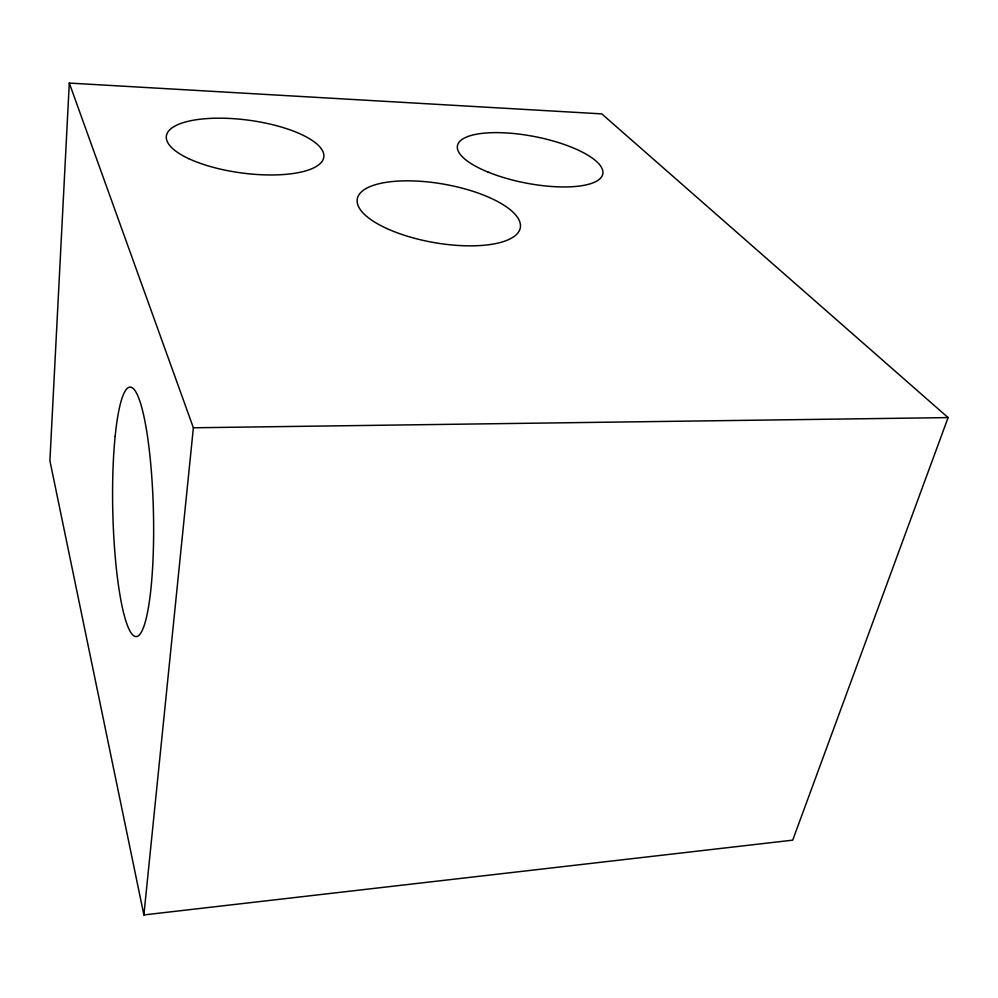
<?xml version="1.0" encoding="UTF-8"?>
<svg xmlns="http://www.w3.org/2000/svg" width="998" height="998" viewBox="0 0 998 998"><rect width="100%" height="100%" fill="white"/><g stroke="black" fill="none" stroke-linecap="round" stroke-linejoin="round"><path stroke-width="1.5" d="M69.299 83.071L49.9 460.739L143.887 914.929L792.711 840.154L948.1 417.601L601.769 113.884L69.299 83.071L193.375 427.78L143.887 914.929M193.375 427.78L948.1 417.601M387.037 228.617A82.747 29.603 10 0 0 519.359 230.6A82.747 29.603 10 0 0 409.978 180.85A82.747 29.603 10 0 0 387.037 228.617M488.159 172.13A74.027 23.64 11 0 0 602.655 174.513A74.027 23.64 11 0 0 499.624 132.659A74.027 23.64 11 0 0 488.159 172.13M188.797 158.682A79.416 26.609 7.6 0 0 320.957 162.786A79.416 26.609 7.6 0 0 225.436 118.275A79.416 26.609 7.6 0 0 188.797 158.682M115.144 436.338A124.762 20.309 88.6 0 0 133.408 635.514A124.762 20.309 88.6 0 0 150.686 463.471A124.762 20.309 88.6 0 0 115.144 436.338"/></g></svg>
